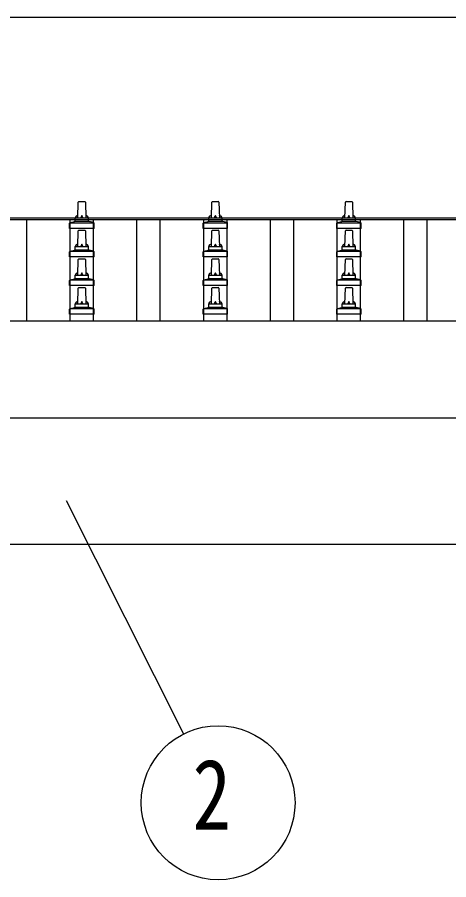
# Model space of a CAD drawing. Units: millimetres, scale not verified. Extents: x -16820 to 16820, y -11880 to 11880.
# Drawn here: x -13370 to -12724, y -3272 to -1982 of the extents above; entities that cross this region are included whole.
import ezdxf
from ezdxf.enums import TextEntityAlignment as Align

# ---------------------------------------------------------------- set-up
doc = ezdxf.new("R2010")
doc.units = ezdxf.units.MM
doc.header["$LTSCALE"] = 50
for name, color, linetype in [('0-4_YKK_13', 4, 'Continuous'), ('0-5_YKK_A1', 4, 'Continuous'), ('0-6_YKK_D', 6, 'Continuous')]:
    doc.layers.add(name, color=color, linetype=linetype)
doc.styles.add('ＭＳ ゴシック', font='')
doc.styles.get('ＭＳ ゴシック').set_extended_font_data('MS Gothic')

msp = doc.modelspace()

# ---------------------------------------------------------------- linework, layer by layer
at = {"layer": '0-4_YKK_13'}
for p, q in [((-13277.69, -2257.67), (-13269.15, -2257.67)), ((-13077.69, -2257.67), (-13069.15, -2257.67)), ((-12877.69, -2257.67), (-12869.15, -2257.67)), ((-13279.42, -2282.17), (-13278.69, -2258.64)), ((-13268.15, -2258.64), (-13267.42, -2282.17)), ((-13079.42, -2282.17), (-13078.69, -2258.64)), ((-13068.15, -2258.64), (-13067.42, -2282.17)), ((-12879.42, -2282.17), (-12878.69, -2258.64)), ((-12868.15, -2258.64), (-12867.42, -2282.17)), ((-13283.42, -2286.38), (-13283.42, -2282.17)), ((-13282.42, -2282.17), (-13264.42, -2282.17)), ((-13263.42, -2286.38), (-13263.42, -2282.17)), ((-13083.42, -2286.38), (-13083.42, -2282.17)), ((-13082.42, -2282.17), (-13064.42, -2282.17)), ((-13063.42, -2286.38), (-13063.42, -2282.17)), ((-12883.42, -2286.38), (-12883.42, -2282.17)), ((-12882.42, -2282.17), (-12864.42, -2282.17)), ((-12863.42, -2286.38), (-12863.42, -2282.17)), ((-13291.67, -2297.67), (-13291.67, -2289.95)), ((-13291.29, -2289.17), (-13255.55, -2289.17)), ((-13290.91, -2288.98), (-13284.19, -2287.35)), ((-13283.8, -2287.17), (-13263.04, -2287.17)), ((-13255.94, -2288.98), (-13262.66, -2287.35)), ((-13255.17, -2297.67), (-13255.17, -2289.95)), ((-13091.67, -2297.67), (-13091.67, -2289.95)), ((-13091.29, -2289.17), (-13055.55, -2289.17)), ((-13090.91, -2288.98), (-13084.19, -2287.35)), ((-13083.8, -2287.17), (-13063.04, -2287.17)), ((-13055.94, -2288.98), (-13062.66, -2287.35)), ((-13055.17, -2297.67), (-13055.17, -2289.95)), ((-12891.67, -2297.67), (-12891.67, -2289.95)), ((-12891.29, -2289.17), (-12855.55, -2289.17)), ((-12890.91, -2288.98), (-12884.19, -2287.35)), ((-12883.8, -2287.17), (-12863.04, -2287.17)), ((-12855.94, -2288.98), (-12862.66, -2287.35)), ((-12855.17, -2297.67), (-12855.17, -2289.95)), ((-13255.17, -2297.67), (-13291.67, -2297.67)), ((-13279.42, -2325.02), (-13278.69, -2301.5)), ((-13277.69, -2300.52), (-13269.15, -2300.52)), ((-13268.15, -2301.5), (-13267.42, -2325.02)), ((-13055.17, -2297.67), (-13091.67, -2297.67)), ((-13079.42, -2325.02), (-13078.69, -2301.5)), ((-13077.69, -2300.52), (-13069.15, -2300.52)), ((-13068.15, -2301.5), (-13067.42, -2325.02)), ((-12855.17, -2297.67), (-12891.67, -2297.67)), ((-12879.42, -2325.02), (-12878.69, -2301.5)), ((-12877.69, -2300.52), (-12869.15, -2300.52)), ((-12868.15, -2301.5), (-12867.42, -2325.02)), ((-13291.67, -2340.52), (-13291.67, -2332.81)), ((-13291.29, -2332.02), (-13255.55, -2332.02)), ((-13290.91, -2331.84), (-13284.19, -2330.21)), ((-13283.8, -2330.02), (-13263.04, -2330.02)), ((-13283.42, -2329.24), (-13283.42, -2325.02)), ((-13282.42, -2325.02), (-13264.42, -2325.02)), ((-13263.42, -2329.24), (-13263.42, -2325.02)), ((-13255.94, -2331.84), (-13262.66, -2330.21)), ((-13255.17, -2340.52), (-13255.17, -2332.81)), ((-13091.67, -2340.52), (-13091.67, -2332.81)), ((-13091.29, -2332.02), (-13055.55, -2332.02)), ((-13090.91, -2331.84), (-13084.19, -2330.21)), ((-13083.8, -2330.02), (-13063.04, -2330.02)), ((-13083.42, -2329.24), (-13083.42, -2325.02)), ((-13082.42, -2325.02), (-13064.42, -2325.02)), ((-13063.42, -2329.24), (-13063.42, -2325.02)), ((-13055.94, -2331.84), (-13062.66, -2330.21)), ((-13055.17, -2340.52), (-13055.17, -2332.81)), ((-12891.67, -2340.52), (-12891.67, -2332.81)), ((-12891.29, -2332.02), (-12855.55, -2332.02)), ((-12890.91, -2331.84), (-12884.19, -2330.21)), ((-12883.8, -2330.02), (-12863.04, -2330.02)), ((-12883.42, -2329.24), (-12883.42, -2325.02)), ((-12882.42, -2325.02), (-12864.42, -2325.02)), ((-12863.42, -2329.24), (-12863.42, -2325.02)), ((-12855.94, -2331.84), (-12862.66, -2330.21)), ((-12855.17, -2340.52), (-12855.17, -2332.81)), ((-13255.17, -2340.52), (-13291.67, -2340.52)), ((-13279.42, -2367.88), (-13278.69, -2344.36)), ((-13277.69, -2343.38), (-13269.15, -2343.38)), ((-13268.15, -2344.36), (-13267.42, -2367.88)), ((-13055.17, -2340.52), (-13091.67, -2340.52)), ((-13079.42, -2367.88), (-13078.69, -2344.36)), ((-13077.69, -2343.38), (-13069.15, -2343.38)), ((-13068.15, -2344.36), (-13067.42, -2367.88)), ((-12855.17, -2340.52), (-12891.67, -2340.52)), ((-12879.42, -2367.88), (-12878.69, -2344.36)), ((-12877.69, -2343.38), (-12869.15, -2343.38)), ((-12868.15, -2344.36), (-12867.42, -2367.88)), ((-13290.91, -2374.7), (-13284.19, -2373.07)), ((-13283.8, -2372.88), (-13263.04, -2372.88)), ((-13283.42, -2372.1), (-13283.42, -2367.88)), ((-13282.42, -2367.88), (-13264.42, -2367.88)), ((-13263.42, -2372.1), (-13263.42, -2367.88)), ((-13255.94, -2374.7), (-13262.66, -2373.07)), ((-13090.91, -2374.7), (-13084.19, -2373.07)), ((-13083.8, -2372.88), (-13063.04, -2372.88)), ((-13083.42, -2372.1), (-13083.42, -2367.88)), ((-13082.42, -2367.88), (-13064.42, -2367.88)), ((-13063.42, -2372.1), (-13063.42, -2367.88)), ((-13055.94, -2374.7), (-13062.66, -2373.07)), ((-12890.91, -2374.7), (-12884.19, -2373.07)), ((-12883.8, -2372.88), (-12863.04, -2372.88)), ((-12883.42, -2372.1), (-12883.42, -2367.88)), ((-12882.42, -2367.88), (-12864.42, -2367.88)), ((-12863.42, -2372.1), (-12863.42, -2367.88)), ((-12855.94, -2374.7), (-12862.66, -2373.07)), ((-13291.67, -2383.38), (-13291.67, -2375.67)), ((-13255.17, -2383.38), (-13291.67, -2383.38)), ((-13291.29, -2374.88), (-13255.55, -2374.88)), ((-13277.69, -2386.24), (-13269.15, -2386.24)), ((-13255.17, -2383.38), (-13255.17, -2375.67)), ((-13091.67, -2383.38), (-13091.67, -2375.67)), ((-13055.17, -2383.38), (-13091.67, -2383.38)), ((-13091.29, -2374.88), (-13055.55, -2374.88)), ((-13077.69, -2386.24), (-13069.15, -2386.24)), ((-13055.17, -2383.38), (-13055.17, -2375.67)), ((-12891.67, -2383.38), (-12891.67, -2375.67)), ((-12855.17, -2383.38), (-12891.67, -2383.38)), ((-12891.29, -2374.88), (-12855.55, -2374.88)), ((-12877.69, -2386.24), (-12869.15, -2386.24)), ((-12855.17, -2383.38), (-12855.17, -2375.67)), ((-13279.42, -2410.74), (-13278.69, -2387.21)), ((-13268.15, -2387.21), (-13267.42, -2410.74)), ((-13079.42, -2410.74), (-13078.69, -2387.21)), ((-13068.15, -2387.21), (-13067.42, -2410.74)), ((-12879.42, -2410.74), (-12878.69, -2387.21)), ((-12868.15, -2387.21), (-12867.42, -2410.74)), ((-13283.42, -2414.95), (-13283.42, -2410.74)), ((-13282.42, -2410.74), (-13264.42, -2410.74)), ((-13263.42, -2414.95), (-13263.42, -2410.74)), ((-13083.42, -2414.95), (-13083.42, -2410.74)), ((-13082.42, -2410.74), (-13064.42, -2410.74)), ((-13063.42, -2414.95), (-13063.42, -2410.74)), ((-12883.42, -2414.95), (-12883.42, -2410.74)), ((-12882.42, -2410.74), (-12864.42, -2410.74)), ((-12863.42, -2414.95), (-12863.42, -2410.74)), ((-13291.67, -2426.24), (-13291.67, -2418.53)), ((-13291.29, -2417.74), (-13255.55, -2417.74)), ((-13290.91, -2417.55), (-13284.19, -2415.92)), ((-13283.8, -2415.74), (-13263.04, -2415.74)), ((-13255.94, -2417.55), (-13262.66, -2415.92)), ((-13255.17, -2426.24), (-13255.17, -2418.53)), ((-13091.67, -2426.24), (-13091.67, -2418.53)), ((-13091.29, -2417.74), (-13055.55, -2417.74)), ((-13090.91, -2417.55), (-13084.19, -2415.92)), ((-13083.8, -2415.74), (-13063.04, -2415.74)), ((-13055.94, -2417.55), (-13062.66, -2415.92)), ((-13055.17, -2426.24), (-13055.17, -2418.53)), ((-12891.67, -2426.24), (-12891.67, -2418.53)), ((-12891.29, -2417.74), (-12855.55, -2417.74)), ((-12890.91, -2417.55), (-12884.19, -2415.92)), ((-12883.8, -2415.74), (-12863.04, -2415.74)), ((-12855.94, -2417.55), (-12862.66, -2415.92)), ((-12855.17, -2426.24), (-12855.17, -2418.53)), ((-13255.17, -2426.24), (-13291.67, -2426.24)), ((-13055.17, -2426.24), (-13091.67, -2426.24)), ((-12855.17, -2426.24), (-12891.67, -2426.24))]:
    msp.add_line(p, q, dxfattribs=at)
for centre, radius, start, end in [((-13277.69, -2258.67), 1, 90, 178.60509), ((-13269.15, -2258.67), 1, 1.39491, 90), ((-13077.69, -2258.67), 1, 90, 178.60509), ((-13069.15, -2258.67), 1, 1.39491, 90), ((-12877.69, -2258.67), 1, 90, 178.60509), ((-12869.15, -2258.67), 1, 1.39491, 90), ((-13279.34, -2282.8), 4.13, 90, 171.17633), ((-13282.42, -2283.17), 1, 90, 180), ((-13270.09, -2282.17), 4.83, 133.60282, 180), ((-13276.75, -2282.17), 4.83, 0, 46.39718), ((-13267.51, -2282.8), 4.13, 8.82367, 90), ((-13264.42, -2283.17), 1, 0, 90), ((-13079.34, -2282.8), 4.13, 90, 171.17633), ((-13082.42, -2283.17), 1, 90, 180), ((-13070.09, -2282.17), 4.83, 133.60282, 180), ((-13076.75, -2282.17), 4.83, 0, 46.39718), ((-13067.51, -2282.8), 4.13, 8.82367, 90), ((-13064.42, -2283.17), 1, 0, 90), ((-12879.34, -2282.8), 4.13, 90, 171.17633), ((-12882.42, -2283.17), 1, 90, 180), ((-12870.09, -2282.17), 4.83, 133.60282, 180), ((-12876.75, -2282.17), 4.83, 0, 46.39718), ((-12867.51, -2282.8), 4.13, 8.82367, 90), ((-12864.42, -2283.17), 1, 0, 90), ((-13290.67, -2289.95), 1, 103.62699, 180), ((-13284.42, -2286.38), 1, 283.62699, 0), ((-13262.42, -2286.38), 1, 180, 256.37301), ((-13256.17, -2289.95), 1, 0, 76.37301), ((-13090.67, -2289.95), 1, 103.62699, 180), ((-13084.42, -2286.38), 1, 283.62699, 0), ((-13062.42, -2286.38), 1, 180, 256.37301), ((-13056.17, -2289.95), 1, 0, 76.37301), ((-12890.67, -2289.95), 1, 103.62699, 180), ((-12884.42, -2286.38), 1, 283.62699, 0), ((-12862.42, -2286.38), 1, 180, 256.37301), ((-12856.17, -2289.95), 1, 0, 76.37301), ((-13277.69, -2301.52), 1, 90, 178.60509), ((-13269.15, -2301.52), 1, 1.39491, 90), ((-13077.69, -2301.52), 1, 90, 178.60509), ((-13069.15, -2301.52), 1, 1.39491, 90), ((-12877.69, -2301.52), 1, 90, 178.60509), ((-12869.15, -2301.52), 1, 1.39491, 90), ((-13279.34, -2325.66), 4.13, 90, 171.17633), ((-13270.09, -2325.02), 4.83, 133.60282, 180), ((-13276.75, -2325.02), 4.83, 0, 46.39718), ((-13267.51, -2325.66), 4.13, 8.82367, 90), ((-13079.34, -2325.66), 4.13, 90, 171.17633), ((-13070.09, -2325.02), 4.83, 133.60282, 180), ((-13076.75, -2325.02), 4.83, 0, 46.39718), ((-13067.51, -2325.66), 4.13, 8.82367, 90), ((-12879.34, -2325.66), 4.13, 90, 171.17633), ((-12870.09, -2325.02), 4.83, 133.60282, 180), ((-12876.75, -2325.02), 4.83, 0, 46.39718), ((-12867.51, -2325.66), 4.13, 8.82367, 90), ((-13290.67, -2332.81), 1, 103.62699, 180), ((-13284.42, -2329.24), 1, 283.62699, 0), ((-13282.42, -2326.02), 1, 90, 180), ((-13264.42, -2326.02), 1, 0, 90), ((-13262.42, -2329.24), 1, 180, 256.37301), ((-13256.17, -2332.81), 1, 0, 76.37301), ((-13090.67, -2332.81), 1, 103.62699, 180), ((-13084.42, -2329.24), 1, 283.62699, 0), ((-13082.42, -2326.02), 1, 90, 180), ((-13064.42, -2326.02), 1, 0, 90), ((-13062.42, -2329.24), 1, 180, 256.37301), ((-13056.17, -2332.81), 1, 0, 76.37301), ((-12890.67, -2332.81), 1, 103.62699, 180), ((-12884.42, -2329.24), 1, 283.62699, 0), ((-12882.42, -2326.02), 1, 90, 180), ((-12864.42, -2326.02), 1, 0, 90), ((-12862.42, -2329.24), 1, 180, 256.37301), ((-12856.17, -2332.81), 1, 0, 76.37301), ((-13277.69, -2344.38), 1, 90, 178.60509), ((-13269.15, -2344.38), 1, 1.39491, 90), ((-13077.69, -2344.38), 1, 90, 178.60509), ((-13069.15, -2344.38), 1, 1.39491, 90), ((-12877.69, -2344.38), 1, 90, 178.60509), ((-12869.15, -2344.38), 1, 1.39491, 90), ((-13284.42, -2372.1), 1, 283.62699, 0), ((-13279.34, -2368.52), 4.13, 90, 171.17633), ((-13282.42, -2368.88), 1, 90, 180), ((-13270.09, -2367.88), 4.83, 133.60282, 180), ((-13276.75, -2367.88), 4.83, 0, 46.39718), ((-13267.51, -2368.52), 4.13, 8.82367, 90), ((-13264.42, -2368.88), 1, 0, 90), ((-13262.42, -2372.1), 1, 180, 256.37301), ((-13084.42, -2372.1), 1, 283.62699, 0), ((-13079.34, -2368.52), 4.13, 90, 171.17633), ((-13082.42, -2368.88), 1, 90, 180), ((-13070.09, -2367.88), 4.83, 133.60282, 180), ((-13076.75, -2367.88), 4.83, 0, 46.39718), ((-13067.51, -2368.52), 4.13, 8.82367, 90), ((-13064.42, -2368.88), 1, 0, 90), ((-13062.42, -2372.1), 1, 180, 256.37301), ((-12884.42, -2372.1), 1, 283.62699, 0), ((-12879.34, -2368.52), 4.13, 90, 171.17633), ((-12882.42, -2368.88), 1, 90, 180), ((-12870.09, -2367.88), 4.83, 133.60282, 180), ((-12876.75, -2367.88), 4.83, 0, 46.39718), ((-12867.51, -2368.52), 4.13, 8.82367, 90), ((-12864.42, -2368.88), 1, 0, 90), ((-12862.42, -2372.1), 1, 180, 256.37301), ((-13290.67, -2375.67), 1, 103.62699, 180), ((-13277.69, -2387.24), 1, 90, 178.60509), ((-13269.15, -2387.24), 1, 1.39491, 90), ((-13256.17, -2375.67), 1, 0, 76.37301), ((-13090.67, -2375.67), 1, 103.62699, 180), ((-13077.69, -2387.24), 1, 90, 178.60509), ((-13069.15, -2387.24), 1, 1.39491, 90), ((-13056.17, -2375.67), 1, 0, 76.37301), ((-12890.67, -2375.67), 1, 103.62699, 180), ((-12877.69, -2387.24), 1, 90, 178.60509), ((-12869.15, -2387.24), 1, 1.39491, 90), ((-12856.17, -2375.67), 1, 0, 76.37301), ((-13279.34, -2411.37), 4.13, 90, 171.17633), ((-13282.42, -2411.74), 1, 90, 180), ((-13270.09, -2410.74), 4.83, 133.60282, 180), ((-13276.75, -2410.74), 4.83, 0, 46.39718), ((-13267.51, -2411.37), 4.13, 8.82367, 90), ((-13264.42, -2411.74), 1, 0, 90), ((-13079.34, -2411.37), 4.13, 90, 171.17633), ((-13082.42, -2411.74), 1, 90, 180), ((-13070.09, -2410.74), 4.83, 133.60282, 180), ((-13076.75, -2410.74), 4.83, 0, 46.39718), ((-13067.51, -2411.37), 4.13, 8.82367, 90), ((-13064.42, -2411.74), 1, 0, 90), ((-12879.34, -2411.37), 4.13, 90, 171.17633), ((-12882.42, -2411.74), 1, 90, 180), ((-12870.09, -2410.74), 4.83, 133.60282, 180), ((-12876.75, -2410.74), 4.83, 0, 46.39718), ((-12867.51, -2411.37), 4.13, 8.82367, 90), ((-12864.42, -2411.74), 1, 0, 90), ((-13290.67, -2418.53), 1, 103.62699, 180), ((-13284.42, -2414.95), 1, 283.62699, 0), ((-13262.42, -2414.95), 1, 180, 256.37301), ((-13256.17, -2418.53), 1, 0, 76.37301), ((-13090.67, -2418.53), 1, 103.62699, 180), ((-13084.42, -2414.95), 1, 283.62699, 0), ((-13062.42, -2414.95), 1, 180, 256.37301), ((-13056.17, -2418.53), 1, 0, 76.37301), ((-12890.67, -2418.53), 1, 103.62699, 180), ((-12884.42, -2414.95), 1, 283.62699, 0), ((-12862.42, -2414.95), 1, 180, 256.37301), ((-12856.17, -2418.53), 1, 0, 76.37301)]:
    msp.add_arc(centre, radius, start, end, dxfattribs=at)
at = {"layer": '0-5_YKK_A1'}
for p, q in [((-14696.42, -2281.89), (-9250.42, -2281.89)), ((-14696.42, -2284.4), (-9250.42, -2284.4)), ((-13355.92, -2435.97), (-13355.92, -2284.4)), ((-13290.92, -2435.97), (-13290.92, -2284.4)), ((-13255.92, -2435.97), (-13255.92, -2284.4)), ((-13190.92, -2435.97), (-13190.92, -2284.4)), ((-13155.92, -2435.97), (-13155.92, -2284.4)), ((-13090.92, -2435.97), (-13090.92, -2284.4)), ((-13055.92, -2435.97), (-13055.92, -2284.4)), ((-12990.92, -2435.97), (-12990.92, -2284.4)), ((-12955.92, -2435.97), (-12955.92, -2284.4)), ((-12890.92, -2435.97), (-12890.92, -2284.4)), ((-12855.92, -2435.97), (-12855.92, -2284.4)), ((-12790.92, -2435.97), (-12790.92, -2284.4)), ((-12755.92, -2435.97), (-12755.92, -2284.4)), ((-14691.72, -2435.97), (-9255.12, -2435.97)), ((-9255.12, -2581.63), (-14691.72, -2581.63)), ((-14579.77, -2770), (-9367.07, -2770))]:
    msp.add_line(p, q, dxfattribs=at)
at = {"layer": '0-6_YKK_D'}
for p, q in [((-14508.42, -1981.89), (-9438.42, -1981.89)), ((-13296.85, -2704.73), (-13121.03, -3053.99))]:
    msp.add_line(p, q, dxfattribs=at)
msp.add_circle((-13069.23, -3156.88), 115.2, dxfattribs=at)

# ---------------------------------------------------------------- texts
at = {"layer": '0-6_YKK_D', "style": 'ＭＳ ゴシック', "width": 0.8}
msp.add_text('2', height=105.6, dxfattribs=at).set_placement((-13107.63, -3228.88), align=Align.BOTTOM_LEFT)

doc.saveas('drawing.dxf')
